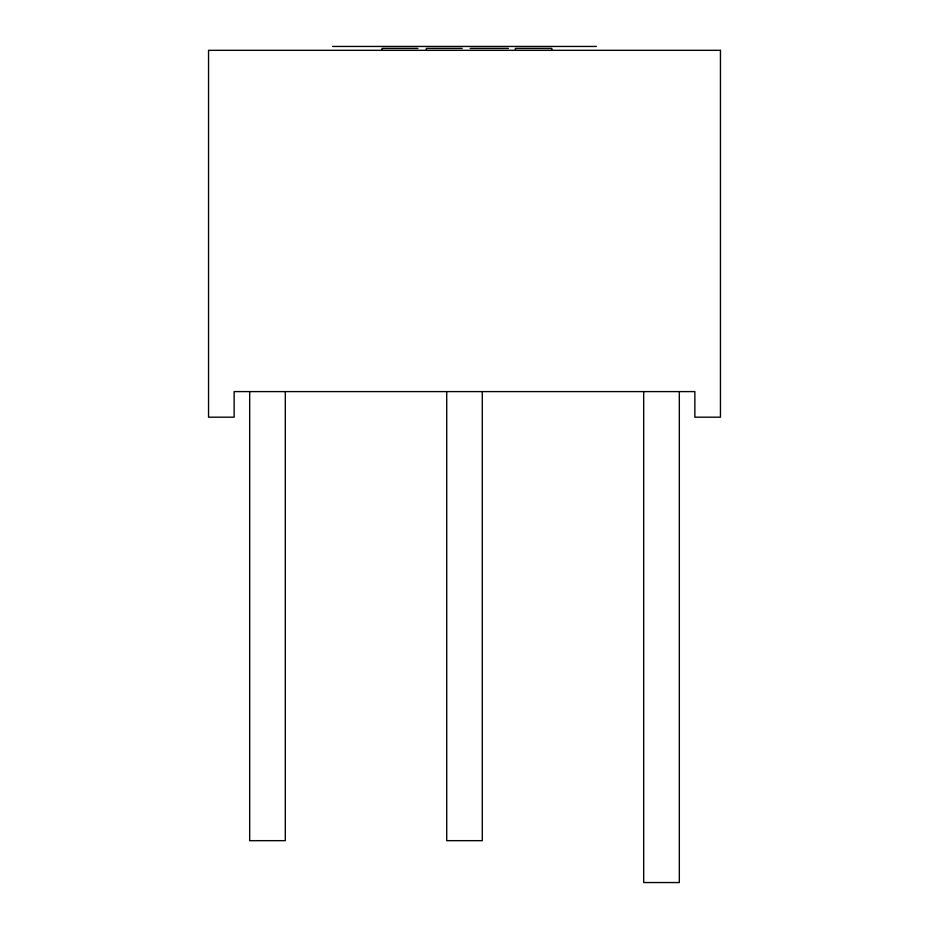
<?xml version="1.0" encoding="UTF-8"?>
<svg xmlns="http://www.w3.org/2000/svg" width="929" height="929" viewBox="0 0 929 929"><rect width="100%" height="100%" fill="white"/><g stroke="black" fill="none" stroke-linecap="round" stroke-linejoin="round"><path stroke-width="1.39" d="M332.652 46.45L596.348 46.45M417.911 48.389L382.051 48.389L382.051 50.329M462.201 48.389L426.341 48.389L426.341 50.329M470.167 48.389L508.442 48.389M679.32 391.597L679.32 882.55L643.681 882.55L643.681 391.597M551.826 50.329L551.826 48.389L515.421 48.389L515.421 50.329M482.29 391.597L482.29 840.664L446.71 840.664L446.71 391.597M285.308 391.597L285.308 840.664L249.68 840.664L249.68 391.597M720.451 50.329L208.549 50.329L208.549 417.191L234.143 417.191L234.143 391.597L694.857 391.597L694.857 417.191L720.451 417.191L720.451 50.329"/></g></svg>
